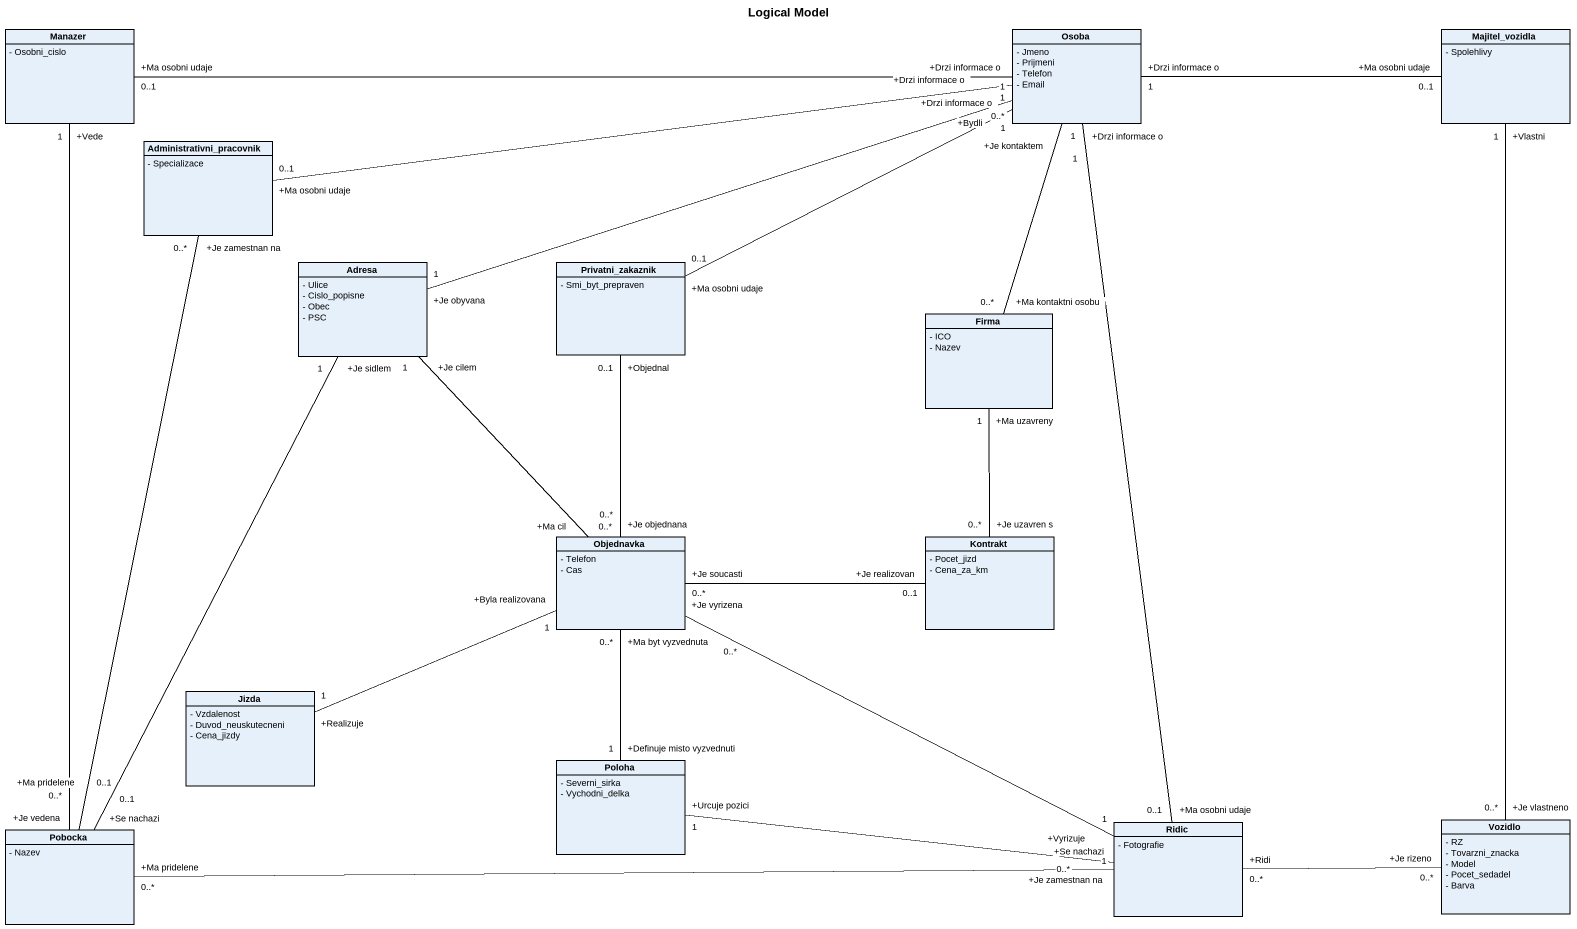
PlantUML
@startuml
title Logical Model
hide circle
hide empty members
skinparam classAttributeIconSize 0
class Manazer {
  - Osobni_cislo
}
class Osoba {
  - Jmeno
  - Prijmeni
  - Telefon
  - Email
}
class Majitel_vozidla {
  - Spolehlivy
}
class Administrativni_pracovnik {
  - Specializace
}
class Adresa {
  - Ulice
  - Cislo_popisne
  - Obec
  - PSC
}
class Privatni_zakaznik {
  - Smi_byt_prepraven
}
class Firma {
  - ICO
  - Nazev
}
class Objednavka {
  - Telefon
  - Cas
}
class Kontrakt {
  - Pocet_jizd
  - Cena_za_km
}
class Jizda {
  - Vzdalenost
  - Duvod_neuskutecneni
  - Cena_jizdy
}
class Poloha {
  - Severni_sirka
  - Vychodni_delka
}
class Ridic {
  - Fotografie
}
class Vozidlo {
  - RZ
  - Tovarzni_znacka
  - Model
  - Pocet_sedadel
  - Barva
}
class Pobocka {
  - Nazev
}
Manazer "+Ma osobni udaje\n0..1" -right- "+Drzi informace o\n1" Osoba
Majitel_vozidla "+Ma osobni udaje\n0..1" -left- "+Drzi informace o\n1" Osoba
Administrativni_pracovnik "+Ma osobni udaje\n0..1" -right- "+Drzi informace o\n1" Osoba
Adresa "+Je obyvana\n1" -right- "+Bydli\n0..*" Osoba
Privatni_zakaznik "+Ma osobni udaje\n0..1" -right- "+Drzi informace o\n1" Osoba
Firma "+Ma kontaktni osobu\n0..*" -up- "+Je kontaktem\n1" Osoba
Objednavka "+Ma cil\n0..*" -up- "+Je cilem\n1" Adresa
Objednavka "+Je objednana\n0..*" -up- "+Objednal\n0..1" Privatni_zakaznik
Objednavka "+Je soucasti\n0..*" -right- "+Je realizovan\n0..1" Kontrakt
Kontrakt "+Je uzavren s\n0..*" -up- "+Ma uzavreny\n1" Firma
Jizda "+Realizuje\n1" -right- "+Byla realizovana\n1" Objednavka
Poloha "+Definuje misto vyzvednuti\n1" -up- "+Ma byt vyzvednuta\n0..*" Objednavka
Poloha "+Urcuje pozici\n1" -right- "+Se nachazi\n0..*" Ridic
Ridic "+Ma osobni udaje\n0..1" -up- "+Drzi informace o\n1" Osoba
Ridic "+Vyrizuje\n1" -left- "+Je vyrizena\n0..*" Objednavka
Ridic "+Ridi\n0..*" -right- "+Je rizeno\n0..*" Vozidlo
Ridic "+Je zamestnan na\n1" -left- "+Ma pridelene\n0..*" Pobocka
Vozidlo "+Je vlastneno\n0..*" -up- "+Vlastni\n1" Majitel_vozidla
Pobocka "+Je vedena\n0..*" -up- "+Vede\n1" Manazer
Pobocka "+Ma pridelene\n0..1" -up- "+Je zamestnan na\n0..*" Administrativni_pracovnik
Pobocka "+Se nachazi\n0..1" -up- "+Je sidlem\n1" Adresa
@enduml
